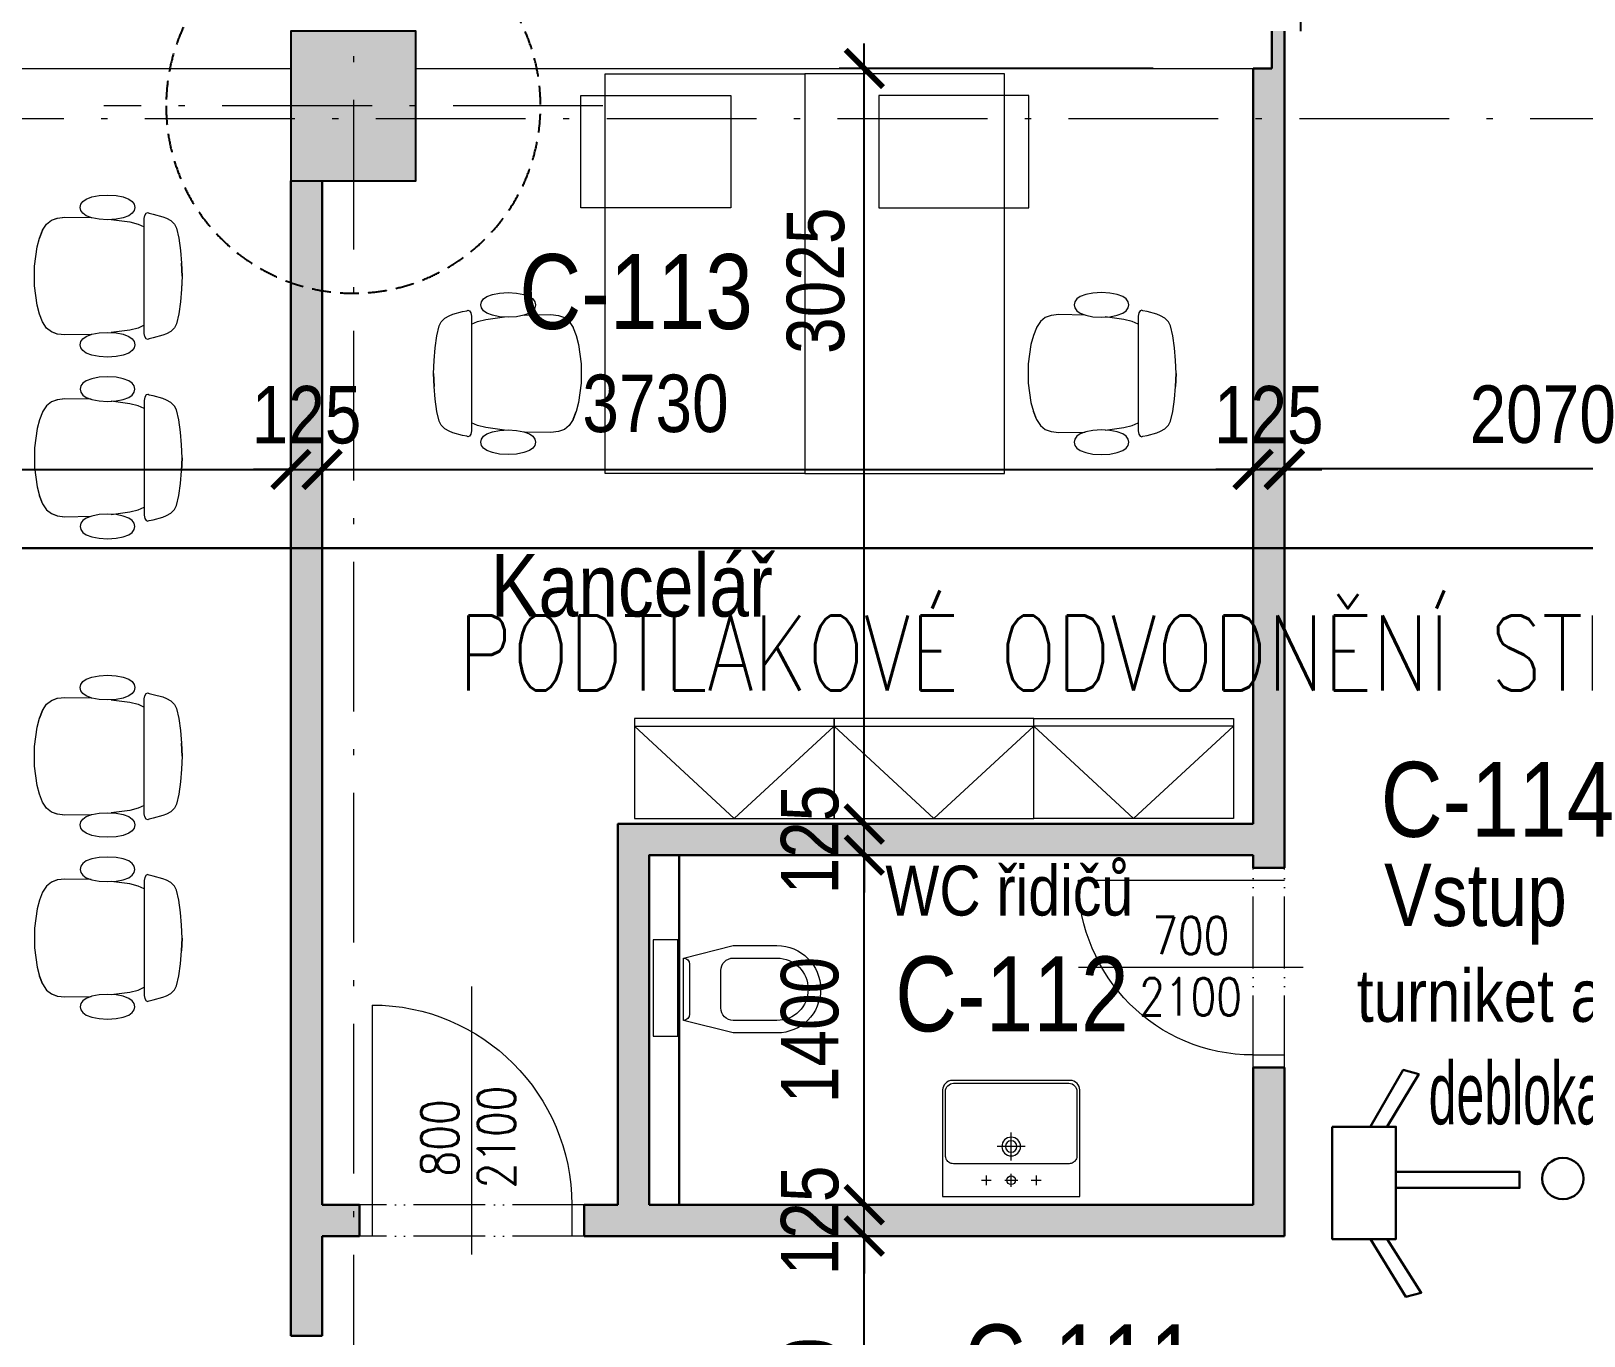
# Model space of a CAD drawing. Header units: millimetres. Extents: x 325046 to 1268204, y 1875583 to 2761998.
# Drawn here: x 932788 to 939009, y 2586018 to 2591243 of the extents above; entities that cross this region are included whole.
import ezdxf

# ---------------------------------------------------------------- set-up
doc = ezdxf.new("R2010")
doc.units = ezdxf.units.MM
doc.header["$LTSCALE"] = 100
doc.header["$PDMODE"] = 65
for name, pattern in [('ACAD_ISO05W100', [33, 24, -3, 0, -3, 0, -3]), ('ACAD_ISO10W100', [18.5, 12, -3, 0.5, -3]), ('DASHED', [0.75, 0.5, -0.25]), ('SO02_F11anp01$0${ Leader Line}', [0])]:
    doc.linetypes.add(name, pattern=pattern)
for name, color, linetype, lineweight, true_color in [('DVEŘE - POPIS', 7, 'Continuous', 5, 0x008a22), ('INTERIÉR', 7, 'Continuous', 5, 0xa65930), ('Korabek-text', 7, 'Continuous', 0, 0x7a7a7a), ('Korabek-trasy', 7, 'Continuous', 30, 0x7478c3), ('otvory', 7, 'Continuous', 20, 0xb30000), ('PO - dveře a odolnosti', 7, 'Continuous', 9, 0xc51645), ('PŘÍČKY - SDK', 7, 'Continuous', 30, 0x6a1174), ('SANITA  - NOVÁ', 7, 'Continuous', 13, 0x3f3fde)]:
    doc.layers.add(name, color=color, linetype=linetype, lineweight=lineweight, true_color=true_color)
for name, color, linetype in [('kóty 100', 5, 'Continuous'), ('OKNA - RASTR', 5, 'Continuous'), ('ČÍSLO MÍSTNOSTI', 4, 'Continuous'), ('ŽB- SLOUPY', 3, 'Continuous')]:
    doc.layers.add(name, color=color, linetype=linetype)
for name, color, linetype, lineweight in [('Objekty - osy', 5, 'ACAD_ISO10W100', 20), ('TURNIKETY', 1, 'Continuous', 30), ('ŽB - Šraf-prefa', 253, 'Continuous', 13)]:
    doc.layers.add(name, color=color, linetype=linetype, lineweight=lineweight)
for name, color, linetype, true_color in [('POPIS MÍSTNOSTÍ', 7, 'Continuous', 0x072bf2), ('Příprava na dock', 7, 'Continuous', 0x616161), ('ŠRAF - SDK', 7, 'Continuous', 0xfbe0ee)]:
    doc.layers.add(name, color=color, linetype=linetype, true_color=true_color)
doc.styles.add('ARIAL NARROW', font='ARIALN.TTF')
doc.styles.add('FSIMPLEX', font='simplex.shx')
doc.styles.add('ROMANS', font='romans.shx', dxfattribs={"width": 0.8})
doc.dimstyles.new('100', dxfattribs={"dimscale": 100, "dimtxt": 2.3, "dimasz": 1.5, "dimexe": 1, "dimexo": 4, "dimgap": 1, "dimtad": 1, "dimdec": 0, "dimzin": 0, "dimdsep": 46, "dimtxsty": 'ARIAL NARROW', "dimblk": 'ARCHTICK', "dimcen": 4, "dimdle": 1, "dimclrd": 256, "dimclre": 256, "dimclrt": 7, "dimadec": 0, "dimazin": 0, "dimtfac": 1, "dimtdec": 0, "dimtix": 1, "dimtofl": 0, "dimtmove": 0, "dimatfit": 2, "dimldrblk": 'OBLIQUE', "dimfxl": 1, "dimtolj": 1, "dimtzin": 0, "dimlwd": -1, "dimlwe": -1, "dimarcsym": 1})

# ---------------------------------------------------------------- blocks, each defined once
blk = doc.blocks.new('H1 PU')
at = {"layer": 'Příprava na dock', "linetype": 'DASHED', "ltscale": 1.5}
blk.add_circle((1537735.9, -4876565), 750, dxfattribs=at)
blk = doc.blocks.new('A$C73023567')
at = {"layer": 'Korabek-trasy'}
blk.add_line((205475.3, 123125.6), (264874.7, 123125.6), dxfattribs=at)
at = {"layer": 'Korabek-text', "insert": (228695.9, 122463.7), "char_height": 300, "width": 28411.347, "attachment_point": 7, "rotation": 0, "style": 'ROMANS'}
blk.add_mtext('PODTLAKOVÉ ODVODNĚNÍ STŘECHY, OSA POTRUBÍ +10,475 m', dxfattribs=at)
blk = doc.blocks.new('VI_2D_01_XX__FCPLA1112701903018')
for p, q in [((0.1839, 0.2504), (0.1439, 0.2413)), ((0.2327, 0.2571), (0.1839, 0.2504)), ((0.2834, 0.2611), (0.2327, 0.2571)), ((0.3354, 0.2637), (0.2834, 0.2611)), ((0.3354, 0.2638), (0.2838, 0.2612)), ((0.3354, 0.2637), (0.2838, 0.2612)), ((0.387, 0.2612), (0.3354, 0.2638)), ((0.3354, 0.2638), (0.3873, 0.2611)), ((0.3873, 0.2611), (0.3354, 0.2637)), ((0.4381, 0.2571), (0.387, 0.2612)), ((0.4381, 0.2571), (0.3873, 0.2611)), ((0.4869, 0.2504), (0.4381, 0.2571)), ((0.5268, 0.2413), (0.4869, 0.2504)), ((0.098, 0.1871), (0.0874, 0.1476)), ((0.1041, 0.2015), (0.098, 0.1871)), ((0.1136, 0.2183), (0.1041, 0.2015)), ((0.1282, 0.2336), (0.1136, 0.2183)), ((0.1439, 0.2413), (0.1282, 0.2336)), ((0.5425, 0.2336), (0.5268, 0.2413)), ((0.5572, 0.2183), (0.5425, 0.2336)), ((0.5666, 0.2015), (0.5572, 0.2183)), ((0.5728, 0.1871), (0.5666, 0.2015)), ((0.5834, 0.1476), (0.5728, 0.1871)), ((0.0825, 0.1277), (0.0813, 0.1263)), ((0.0813, 0.1263), (0.0839, 0.1197)), ((0.084, 0.1311), (0.0825, 0.1277)), ((0.0874, 0.1476), (0.084, 0.1311)), ((0.5867, 0.1311), (0.5834, 0.1476)), ((0.5882, 0.1277), (0.5867, 0.1311)), ((0.5868, 0.1197), (0.5895, 0.1263)), ((0.5895, 0.1263), (0.5882, 0.1277)), ((0.0366, 0.0643), (0.0269, 0.0502)), ((0.0478, 0.0718), (0.0366, 0.0643)), ((0.0604, 0.0743), (0.0478, 0.0718)), ((0.073, 0.0718), (0.0604, 0.0743)), ((0.0842, 0.0643), (0.073, 0.0718)), ((0.0839, 0.1197), (0.0929, 0.1143)), ((0.0939, 0.0502), (0.0842, 0.0643)), ((0.0929, 0.1143), (0.1053, 0.1118)), ((0.1053, 0.1118), (0.1842, 0.1118)), ((0.1273, 0.0879), (0.1188, 0.0548)), ((0.1381, 0.1118), (0.1273, 0.0879)), ((0.1842, 0.1118), (0.2328, 0.1118)), ((0.2328, 0.1118), (0.2838, 0.1118)), ((0.2838, 0.1118), (0.3354, 0.1118)), ((0.3354, 0.1118), (0.3869, 0.1118)), ((0.3869, 0.1118), (0.438, 0.1118)), ((0.438, 0.1118), (0.4865, 0.1118)), ((0.4865, 0.1118), (0.5654, 0.1118)), ((0.5435, 0.0879), (0.5327, 0.1118)), ((0.5519, 0.0548), (0.5435, 0.0879)), ((0.5654, 0.1118), (0.5779, 0.1143)), ((0.5866, 0.0643), (0.5769, 0.0502)), ((0.5779, 0.1143), (0.5868, 0.1197)), ((0.5978, 0.0718), (0.5866, 0.0643)), ((0.6104, 0.0743), (0.5978, 0.0718)), ((0.623, 0.0718), (0.6104, 0.0743)), ((0.6342, 0.0643), (0.623, 0.0718)), ((0.6439, 0.0502), (0.6342, 0.0643)), ((0.0186, 0.028), (0.013, -0.0009)), ((0.0269, 0.0502), (0.0186, 0.028)), ((0.1021, 0.028), (0.0939, 0.0502)), ((0.1078, -0.0009), (0.1021, 0.028)), ((0.1188, 0.0548), (0.1088, -0.0206)), ((0.5619, -0.0206), (0.5519, 0.0548)), ((0.5686, 0.028), (0.563, -0.0009)), ((0.5769, 0.0502), (0.5686, 0.028)), ((0.6521, 0.028), (0.6439, 0.0502)), ((0.6578, -0.0009), (0.6521, 0.028)), ((0.013, -0.0009), (0.0111, -0.035)), ((0.0111, -0.035), (0.013, -0.069)), ((0.1096, -0.035), (0.1078, -0.0009)), ((0.1078, -0.069), (0.1096, -0.035)), ((0.563, -0.0009), (0.5611, -0.035)), ((0.5611, -0.035), (0.563, -0.069)), ((0.6596, -0.035), (0.6578, -0.0009)), ((0.6578, -0.069), (0.6596, -0.035)), ((0.013, -0.069), (0.0186, -0.0979)), ((0.0186, -0.0979), (0.0269, -0.1201)), ((0.0269, -0.1201), (0.0366, -0.1342)), ((0.0842, -0.1342), (0.0939, -0.1201)), ((0.0939, -0.1201), (0.1021, -0.0979)), ((0.1011, -0.1007), (0.0994, -0.2065)), ((0.1021, -0.0979), (0.1078, -0.069)), ((0.563, -0.069), (0.5686, -0.0979)), ((0.5686, -0.0979), (0.5769, -0.1201)), ((0.5713, -0.2065), (0.5697, -0.1007)), ((0.5769, -0.1201), (0.5866, -0.1342)), ((0.6342, -0.1342), (0.6439, -0.1201)), ((0.6439, -0.1201), (0.6521, -0.0979)), ((0.6521, -0.0979), (0.6578, -0.069)), ((0.0366, -0.1342), (0.0478, -0.1417)), ((0.0478, -0.1417), (0.0604, -0.1442)), ((0.0604, -0.1442), (0.073, -0.1417)), ((0.073, -0.1417), (0.0842, -0.1342)), ((0.5866, -0.1342), (0.5978, -0.1417)), ((0.5978, -0.1417), (0.6104, -0.1442)), ((0.6104, -0.1442), (0.623, -0.1417)), ((0.623, -0.1417), (0.6342, -0.1342)), ((0.0994, -0.2065), (0.0994, -0.2064)), ((0.0994, -0.2065), (0.103, -0.2362)), ((0.0994, -0.2065), (0.103, -0.2361)), ((0.103, -0.2361), (0.1116, -0.2602)), ((0.103, -0.2361), (0.103, -0.2361)), ((0.103, -0.2361), (0.103, -0.2361)), ((0.103, -0.2362), (0.1116, -0.2602)), ((0.5591, -0.2602), (0.5678, -0.2361)), ((0.5591, -0.2602), (0.5678, -0.2362)), ((0.5678, -0.2362), (0.5713, -0.2065)), ((0.5678, -0.2361), (0.5713, -0.2065)), ((0.1116, -0.2602), (0.1273, -0.2796)), ((0.1116, -0.2602), (0.1273, -0.2796)), ((0.1273, -0.2796), (0.1516, -0.2952)), ((0.1273, -0.2796), (0.1516, -0.2952)), ((0.1516, -0.2952), (0.1516, -0.2952)), ((0.1516, -0.2952), (0.1521, -0.2954)), ((0.1521, -0.2954), (0.1831, -0.308)), ((0.1831, -0.308), (0.2187, -0.3175)), ((0.452, -0.3175), (0.4877, -0.308)), ((0.4877, -0.308), (0.5191, -0.2952)), ((0.5186, -0.2954), (0.4877, -0.308)), ((0.5186, -0.2954), (0.5191, -0.2952)), ((0.5191, -0.2952), (0.5435, -0.2796)), ((0.5191, -0.2952), (0.5435, -0.2796)), ((0.5435, -0.2796), (0.5591, -0.2602)), ((0.5435, -0.2796), (0.5591, -0.2602)), ((0.5591, -0.2602), (0.5591, -0.2602)), ((0.2187, -0.3175), (0.296, -0.3281)), ((0.296, -0.3281), (0.3747, -0.3281)), ((0.3747, -0.3281), (0.452, -0.3175))]:
    blk.add_line(p, q)
blk = doc.blocks.new('A$C32F32A5B')
at = {"layer": 'SANITA  - NOVÁ', "ltscale": 2, "transparency": 33554687}
for p, q in [((0, 0), (0, 98.3)), ((0, 98.3), (386.6, 98.3)), ((386.6, 98.3), (386.6, 0)), ((386.6, 0), (0, 0))]:
    blk.add_line(p, q, dxfattribs=at)
for points in [[(313.1, 120.8), (363.1, 320.8), (363.1, 495.8, 1), (13.1, 495.8), (13.1, 320.8), (63.1, 120.8)], [(113.1, 270.8), (263.1, 270.8, 0.41), (313.1, 320.8), (313.1, 495.8, 1), (63.1, 495.8), (63.1, 320.8, 0.41), (113.1, 270.8)], [(63.1, 120.8), (313.1, 120.8, 0.41), (288.1, 145.8), (88.1, 145.8, 0.41), (63.1, 120.8)]]:
    blk.add_lwpolyline(points, format="xyb", dxfattribs=at)
blk = doc.blocks.new('A$C2DFD14CC')
at = {"layer": 'otvory', "linetype": 'ACAD_ISO05W100', "ltscale": 0.12}
for p, q in [((75, 0), (75, 800)), ((200, 0), (200, 800))]:
    blk.add_line(p, q, dxfattribs=at)
at = {"layer": 'otvory'}
for p, q in [((900, 750), (75, 750)), ((200, 50), (75, 50))]:
    blk.add_line(p, q, dxfattribs=at)
at = {"layer": 'otvory', "ltscale": 2, "transparency": 33554687}
blk.add_line((0, 400), (900, 400), dxfattribs=at)
blk.add_arc((200, 750), 700, 270, 0, dxfattribs=at)
blk = doc.blocks.new('umyvadlo')
for points in [[(-100, -84.5), (-100, -65), (-100, -45.5)], [(0, -38.8), (0, -91.2)], [(100, -84.5), (100, -65), (100, -45.5)], [(-80.5, -65), (-100, -65), (-119.5, -65)], [(26.2, -65), (-26.2, -65)], [(119.5, -65), (100, -65), (80.5, -65)], [(0, -143.8), (0, -256.2)], [(-56.2, -200), (56.2, -200)]]:
    blk.add_lwpolyline(points)
for points in [[(275, 0), (275, 0), (-275, 0), (-275, 0)], [(-275, 0), (-275, 0), (-275, -418.8), (-275, -418.8)], [(275, -418.8), (275, -418.8), (275, 0), (275, 0)], [(-275, -418.8), (-275, -418.8), (-275, -427.1), (-275, -427.1)], [(-275, -427.1), (-274.5, -436.8), (-270.6, -446.1), (-263.9, -453.1)], [(263.9, -453.1), (270.6, -446.1), (274.5, -436.8), (275, -427.1)], [(275, -427.1), (275, -427.1), (275, -418.8), (275, -418.8)], [(-263.9, -453.1), (-256.6, -460.7), (-246.3, -465), (-235.7, -465)], [(-235.7, -465), (-235.7, -465), (0, -465), (0, -465)], [(0, -465), (0, -465), (235.7, -465), (235.7, -465)], [(235.7, -465), (246.2, -465), (256.6, -460.7), (263.9, -453.1)]]:
    blk.add_open_spline(points, degree=3)
for points, knots in [([(17.5, -65), (17.5, -55.3), (9.7, -47.5), (0, -47.5), (-9.7, -47.5), (-17.5, -55.3), (-17.5, -65), (-17.5, -74.7), (-9.7, -82.5), (0, -82.5), (9.7, -82.5), (17.5, -74.7), (17.5, -65)], [0, 0, 0, 0, 1, 1, 1, 2, 2, 2, 3, 3, 3, 4, 4, 4, 4]), ([(0, -453.3), (0, -453.3), (231, -453.3), (231, -453.3), (248.9, -453.3), (263.3, -438.4), (263.3, -420.6), (263.3, -420.6), (263.3, -170.8), (263.3, -170.8), (263.3, -170.8), (263.3, -164.8), (263.3, -164.8), (263.3, -158.4), (262.3, -152.5), (259, -147), (256.3, -142.6), (252.5, -138.7), (248.1, -135.9), (243.2, -132.8), (237.7, -131.5), (231.9, -131.4), (231.9, -131.4), (231.9, -131.4), (231.9, -131.4), (231.9, -131.4), (0, -131.4), (0, -131.4), (0, -131.4), (0, -131.4), (0, -131.4), (0, -131.4), (-231.9, -131.4), (-231.9, -131.4), (-231.9, -131.4), (-231.9, -131.4), (-231.9, -131.4), (-237.7, -131.5), (-243.2, -132.8), (-248.1, -135.9), (-252.5, -138.7), (-256.3, -142.6), (-259, -147), (-262.3, -152.5), (-263.3, -158.4), (-263.3, -164.8), (-263.3, -164.8), (-263.3, -170.8), (-263.3, -170.8), (-263.3, -170.8), (-263.3, -420.6), (-263.3, -420.6), (-263.3, -438.4), (-248.9, -453.3), (-231, -453.3), (-231, -453.3), (0, -453.3), (0, -453.3)], [0, 0, 0, 0, 1, 1, 1, 2, 2, 2, 3, 3, 3, 4, 4, 4, 5, 5, 5, 6, 6, 6, 7, 7, 7, 8, 8, 8, 9, 9, 9, 10, 10, 10, 11, 11, 11, 12, 12, 12, 13, 13, 13, 14, 14, 14, 15, 15, 15, 16, 16, 16, 17, 17, 17, 18, 18, 18, 19, 19, 19, 19]), ([(-37.5, -200), (-37.5, -179.3), (-20.7, -162.5), (0, -162.5), (20.7, -162.5), (37.5, -179.3), (37.5, -200), (37.5, -220.7), (20.7, -237.5), (0, -237.5), (-20.7, -237.5), (-37.5, -220.7), (-37.5, -200)], [0, 0, 0, 0, 1, 1, 1, 2, 2, 2, 3, 3, 3, 4, 4, 4, 4]), ([(-23, -200), (-23, -187.3), (-12.7, -177), (0, -177), (12.7, -177), (23, -187.3), (23, -200), (23, -212.7), (12.7, -223), (0, -223), (-12.7, -223), (-23, -212.7), (-23, -200)], [0, 0, 0, 0, 1, 1, 1, 2, 2, 2, 3, 3, 3, 4, 4, 4, 4])]:
    blk.add_open_spline(points, degree=3, knots=knots)
blk = doc.blocks.new('A$C2DA8013F')
at = {"layer": 'otvory', "linetype": 'ACAD_ISO05W100', "ltscale": 0.12}
for p, q in [((874.6, 0), (874.6, 900)), ((999.6, 0), (999.6, 900))]:
    blk.add_line(p, q, dxfattribs=at)
at = {"layer": 'otvory'}
for p, q in [((74.6, 850), (999.6, 850)), ((874.6, 50), (999.6, 50))]:
    blk.add_line(p, q, dxfattribs=at)
at = {"layer": 'otvory', "ltscale": 2, "transparency": 33554687}
blk.add_line((1073.7, 450), (0, 450), dxfattribs=at)
blk.add_arc((874.6, 850), 800, 180, 270, dxfattribs=at)
blk = doc.blocks.new('_ARCHTICK')
at = {"color": 0, "linetype": 'ByBlock', "const_width": 0.15}
blk.add_lwpolyline([(-0.5, -0.5), (0.5, 0.5)], dxfattribs=at)
blk = doc.blocks.new('*D1233')
at = {"layer": 'Defpoints', "color": 0, "linetype": 'ByBlock', "ltscale": 100, "transparency": 16777216}
for p in [(928278.7, 2590642.7), (933828.7, 2590642.7), (933828.7, 2589487.6)]:
    blk.add_point(p, dxfattribs=at)
at = {"layer": 'kóty 100', "linetype": 'ByBlock', "ltscale": 100, "transparency": 16777216}
for p, q in [((928278.7, 2590242.7), (928278.7, 2589387.6)), ((933828.7, 2590242.7), (933828.7, 2589387.6)), ((928178.7, 2589487.6), (933928.7, 2589487.6))]:
    blk.add_line(p, q, dxfattribs=at)
at = {"layer": 'kóty 100', "linetype": 'ByBlock', "ltscale": 100, "transparency": 16777216, "xscale": 150, "yscale": 150, "zscale": 150, "rotation": 180}
blk.add_blockref('_ARCHTICK', (928278.7, 2589487.6), dxfattribs=at)
at = {"layer": 'kóty 100', "linetype": 'ByBlock', "ltscale": 100, "transparency": 16777216, "xscale": 150, "yscale": 150, "zscale": 150}
blk.add_blockref('_ARCHTICK', (933828.7, 2589487.6), dxfattribs=at)
at = {"layer": 'kóty 100', "color": 7, "linetype": 'ByBlock', "ltscale": 100, "transparency": 16777216, "insert": (931053.7, 2589705), "char_height": 230, "attachment_point": 5, "style": 'ARIAL NARROW'}
blk.add_mtext('\\A1;5550', dxfattribs=at)
blk = doc.blocks.new('_Oblique')
at = {"color": 0, "lineweight": -2}
blk.add_line((-0.5, -0.5), (0.5, 0.5), dxfattribs=at)
blk = doc.blocks.new('*D1234')
at = {"layer": 'Defpoints', "color": 0, "linetype": 'ByBlock', "ltscale": 100, "transparency": 16777216}
for p in [(933828.7, 2590642.7), (933953.7, 2590642.7), (933953.7, 2589487.6)]:
    blk.add_point(p, dxfattribs=at)
at = {"layer": 'kóty 100', "linetype": 'ByBlock', "ltscale": 100, "transparency": 16777216}
for p, q in [((933828.7, 2590242.7), (933828.7, 2589387.6)), ((933953.7, 2590242.7), (933953.7, 2589387.6)), ((933828.7, 2589487.6), (933678.7, 2589487.6)), ((933953.7, 2589487.6), (934103.7, 2589487.6))]:
    blk.add_line(p, q, dxfattribs=at)
at = {"layer": 'kóty 100', "linetype": 'ByBlock', "ltscale": 100, "transparency": 16777216, "xscale": 150, "yscale": 150, "zscale": 150}
blk.add_blockref('_ARCHTICK', (933828.7, 2589487.6), dxfattribs=at)
at = {"layer": 'kóty 100', "linetype": 'ByBlock', "ltscale": 100, "transparency": 16777216, "xscale": 150, "yscale": 150, "zscale": 150, "rotation": 180}
blk.add_blockref('_ARCHTICK', (933953.7, 2589487.6), dxfattribs=at)
at = {"layer": 'kóty 100', "color": 7, "linetype": 'ByBlock', "ltscale": 100, "transparency": 16777216, "insert": (933891.2, 2589705), "char_height": 230, "attachment_point": 5, "style": 'ARIAL NARROW'}
blk.add_mtext('\\A1;125', dxfattribs=at)
blk = doc.blocks.new('*D1235')
at = {"layer": 'Defpoints', "color": 0, "linetype": 'ByBlock', "ltscale": 100, "transparency": 16777216}
for p in [(937683.7, 2591092.7), (933953.7, 2590642.7), (937683.7, 2589487.6)]:
    blk.add_point(p, dxfattribs=at)
at = {"layer": 'kóty 100', "linetype": 'ByBlock', "ltscale": 100, "transparency": 16777216}
for p, q in [((937683.7, 2590692.7), (937683.7, 2589387.6)), ((933953.7, 2590242.7), (933953.7, 2589387.6)), ((933853.7, 2589487.6), (937783.7, 2589487.6))]:
    blk.add_line(p, q, dxfattribs=at)
at = {"layer": 'kóty 100', "linetype": 'ByBlock', "ltscale": 100, "transparency": 16777216, "xscale": 150, "yscale": 150, "zscale": 150, "rotation": 180}
blk.add_blockref('_ARCHTICK', (933953.7, 2589487.6), dxfattribs=at)
at = {"layer": 'kóty 100', "linetype": 'ByBlock', "ltscale": 100, "transparency": 16777216, "xscale": 150, "yscale": 150, "zscale": 150}
blk.add_blockref('_ARCHTICK', (937683.7, 2589487.6), dxfattribs=at)
at = {"layer": 'kóty 100', "color": 7, "linetype": 'ByBlock', "ltscale": 100, "transparency": 16777216, "insert": (935289.2, 2589750.4), "char_height": 230, "attachment_point": 5, "style": 'ARIAL NARROW'}
blk.add_mtext('\\A1;3730', dxfattribs=at)
blk = doc.blocks.new('*D1236')
at = {"layer": 'Defpoints', "color": 0, "linetype": 'ByBlock', "ltscale": 100, "transparency": 16777216}
for p in [(937683.7, 2591092.7), (937808.7, 2590892.7), (937808.7, 2589487.6)]:
    blk.add_point(p, dxfattribs=at)
at = {"layer": 'kóty 100', "linetype": 'ByBlock', "ltscale": 100, "transparency": 16777216}
for p, q in [((937683.7, 2590692.7), (937683.7, 2589387.6)), ((937808.7, 2590492.7), (937808.7, 2589387.6)), ((937683.7, 2589487.6), (937533.7, 2589487.6)), ((937808.7, 2589487.6), (937958.7, 2589487.6))]:
    blk.add_line(p, q, dxfattribs=at)
at = {"layer": 'kóty 100', "linetype": 'ByBlock', "ltscale": 100, "transparency": 16777216, "xscale": 150, "yscale": 150, "zscale": 150}
blk.add_blockref('_ARCHTICK', (937683.7, 2589487.6), dxfattribs=at)
at = {"layer": 'kóty 100', "linetype": 'ByBlock', "ltscale": 100, "transparency": 16777216, "xscale": 150, "yscale": 150, "zscale": 150, "rotation": 180}
blk.add_blockref('_ARCHTICK', (937808.7, 2589487.6), dxfattribs=at)
at = {"layer": 'kóty 100', "color": 7, "linetype": 'ByBlock', "ltscale": 100, "transparency": 16777216, "insert": (937746.2, 2589705), "char_height": 230, "attachment_point": 5, "style": 'ARIAL NARROW'}
blk.add_mtext('\\A1;125', dxfattribs=at)
blk = doc.blocks.new('*D1240')
at = {"layer": 'Defpoints', "color": 0, "linetype": 'ByBlock', "ltscale": 100, "transparency": 16777216}
for p in [(937808.7, 2589489.5), (939878.7, 2588817.7), (937808.7, 2587892.7)]:
    blk.add_point(p, dxfattribs=at)
at = {"layer": 'kóty 100', "linetype": 'ByBlock', "ltscale": 100, "transparency": 16777216}
for p, q in [((937808.7, 2588292.7), (937808.7, 2589589.5)), ((939878.7, 2589217.7), (939878.7, 2589589.5)), ((939978.7, 2589489.5), (937708.7, 2589489.5))]:
    blk.add_line(p, q, dxfattribs=at)
at = {"layer": 'kóty 100', "linetype": 'ByBlock', "ltscale": 100, "transparency": 16777216, "xscale": 150, "yscale": 150, "zscale": 150, "rotation": 180}
blk.add_blockref('_ARCHTICK', (937808.7, 2589489.5), dxfattribs=at)
at = {"layer": 'kóty 100', "linetype": 'ByBlock', "ltscale": 100, "transparency": 16777216, "xscale": 150, "yscale": 150, "zscale": 150}
blk.add_blockref('_ARCHTICK', (939878.7, 2589489.5), dxfattribs=at)
at = {"layer": 'kóty 100', "color": 7, "linetype": 'ByBlock', "ltscale": 100, "transparency": 16777216, "insert": (938843.7, 2589707), "char_height": 230, "attachment_point": 5, "style": 'ARIAL NARROW'}
blk.add_mtext('\\A1;2070', dxfattribs=at)
blk = doc.blocks.new('*D1297')
at = {"layer": 'Defpoints', "color": 0, "linetype": 'ByBlock', "ltscale": 100, "transparency": 16777216}
for p in [(936125.7, 2586417.7), (937808.7, 2586417.7), (937808.7, 2585017.7)]:
    blk.add_point(p, dxfattribs=at)
at = {"layer": 'kóty 100', "linetype": 'ByBlock', "ltscale": 100, "transparency": 16777216}
for p, q in [((936125.7, 2584917.7), (936125.7, 2586517.7)), ((937408.7, 2586417.7), (936025.7, 2586417.7)), ((937408.7, 2585017.7), (936025.7, 2585017.7))]:
    blk.add_line(p, q, dxfattribs=at)
at = {"layer": 'kóty 100', "linetype": 'ByBlock', "ltscale": 100, "transparency": 16777216, "xscale": 150, "yscale": 150, "zscale": 150}
for p, rotation in [((936125.7, 2586417.7), 90), ((936125.7, 2585017.7), 270)]:
    blk.add_blockref('_ARCHTICK', p, dxfattribs=dict(at, rotation=rotation))
at = {"layer": 'kóty 100', "color": 7, "linetype": 'ByBlock', "ltscale": 100, "transparency": 16777216, "insert": (935908.3, 2585717.7), "char_height": 230, "attachment_point": 5, "rotation": 90, "style": 'ARIAL NARROW'}
blk.add_mtext('\\A1;1400', dxfattribs=at)
blk = doc.blocks.new('*D1298')
at = {"layer": 'Defpoints', "color": 0, "linetype": 'ByBlock', "ltscale": 100, "transparency": 16777216}
for p in [(936125.7, 2586542.7), (937683.7, 2586542.7), (937808.7, 2586417.7)]:
    blk.add_point(p, dxfattribs=at)
at = {"layer": 'kóty 100', "linetype": 'ByBlock', "ltscale": 100, "transparency": 16777216}
for p, q in [((936125.7, 2586542.7), (936125.7, 2586692.7)), ((937283.7, 2586542.7), (936025.7, 2586542.7)), ((937408.7, 2586417.7), (936025.7, 2586417.7)), ((936125.7, 2586417.7), (936125.7, 2586267.7))]:
    blk.add_line(p, q, dxfattribs=at)
at = {"layer": 'kóty 100', "linetype": 'ByBlock', "ltscale": 100, "transparency": 16777216, "xscale": 150, "yscale": 150, "zscale": 150}
for p, rotation in [((936125.7, 2586542.7), 270), ((936125.7, 2586417.7), 90)]:
    blk.add_blockref('_ARCHTICK', p, dxfattribs=dict(at, rotation=rotation))
at = {"layer": 'kóty 100', "color": 7, "linetype": 'ByBlock', "ltscale": 100, "transparency": 16777216, "insert": (935908.3, 2586480.2), "char_height": 230, "attachment_point": 5, "rotation": 90, "style": 'ARIAL NARROW'}
blk.add_mtext('\\A1;125', dxfattribs=at)
blk = doc.blocks.new('*D1299')
at = {"layer": 'Defpoints', "color": 0, "linetype": 'ByBlock', "ltscale": 100, "transparency": 16777216}
for p in [(936125.7, 2587942.7), (937683.7, 2587942.7), (937683.7, 2586542.7)]:
    blk.add_point(p, dxfattribs=at)
at = {"layer": 'kóty 100', "linetype": 'ByBlock', "ltscale": 100, "transparency": 16777216}
for p, q in [((936125.7, 2586442.7), (936125.7, 2588042.7)), ((937283.7, 2587942.7), (936025.7, 2587942.7)), ((937283.7, 2586542.7), (936025.7, 2586542.7))]:
    blk.add_line(p, q, dxfattribs=at)
at = {"layer": 'kóty 100', "linetype": 'ByBlock', "ltscale": 100, "transparency": 16777216, "xscale": 150, "yscale": 150, "zscale": 150}
for p, rotation in [((936125.7, 2587942.7), 90), ((936125.7, 2586542.7), 270)]:
    blk.add_blockref('_ARCHTICK', p, dxfattribs=dict(at, rotation=rotation))
at = {"layer": 'kóty 100', "color": 7, "linetype": 'ByBlock', "ltscale": 100, "transparency": 16777216, "insert": (935908.3, 2587242.7), "char_height": 230, "attachment_point": 5, "rotation": 90, "style": 'ARIAL NARROW'}
blk.add_mtext('\\A1;1400', dxfattribs=at)
blk = doc.blocks.new('*D1300')
at = {"layer": 'Defpoints', "color": 0, "linetype": 'ByBlock', "ltscale": 100, "transparency": 16777216}
for p in [(936125.7, 2588067.7), (937683.7, 2588067.7), (937683.7, 2587942.7)]:
    blk.add_point(p, dxfattribs=at)
at = {"layer": 'kóty 100', "linetype": 'ByBlock', "ltscale": 100, "transparency": 16777216}
for p, q in [((936125.7, 2588067.7), (936125.7, 2588217.7)), ((937283.7, 2588067.7), (936025.7, 2588067.7)), ((937283.7, 2587942.7), (936025.7, 2587942.7)), ((936125.7, 2587942.7), (936125.7, 2587792.7))]:
    blk.add_line(p, q, dxfattribs=at)
at = {"layer": 'kóty 100', "linetype": 'ByBlock', "ltscale": 100, "transparency": 16777216, "xscale": 150, "yscale": 150, "zscale": 150}
for p, rotation in [((936125.7, 2588067.7), 270), ((936125.7, 2587942.7), 90)]:
    blk.add_blockref('_ARCHTICK', p, dxfattribs=dict(at, rotation=rotation))
at = {"layer": 'kóty 100', "color": 7, "linetype": 'ByBlock', "ltscale": 100, "transparency": 16777216, "insert": (935908.3, 2588005.2), "char_height": 230, "attachment_point": 5, "rotation": 90, "style": 'ARIAL NARROW'}
blk.add_mtext('\\A1;125', dxfattribs=at)
blk = doc.blocks.new('*D1301')
at = {"layer": 'Defpoints', "color": 0, "linetype": 'ByBlock', "ltscale": 100, "transparency": 16777216}
for p in [(936125.7, 2591092.7), (937683.7, 2591092.7), (937683.7, 2588067.7)]:
    blk.add_point(p, dxfattribs=at)
at = {"layer": 'kóty 100', "linetype": 'ByBlock', "ltscale": 100, "transparency": 16777216}
for p, q in [((936125.7, 2587967.7), (936125.7, 2591192.7)), ((937283.7, 2591092.7), (936025.7, 2591092.7)), ((937283.7, 2588067.7), (936025.7, 2588067.7))]:
    blk.add_line(p, q, dxfattribs=at)
at = {"layer": 'kóty 100', "linetype": 'ByBlock', "ltscale": 100, "transparency": 16777216, "xscale": 150, "yscale": 150, "zscale": 150}
for p, rotation in [((936125.7, 2591092.7), 90), ((936125.7, 2588067.7), 270)]:
    blk.add_blockref('_ARCHTICK', p, dxfattribs=dict(at, rotation=rotation))
at = {"layer": 'kóty 100', "color": 7, "linetype": 'ByBlock', "ltscale": 100, "transparency": 16777216, "insert": (935931.6, 2590242.9), "char_height": 230, "attachment_point": 5, "rotation": 90, "style": 'ARIAL NARROW'}
blk.add_mtext('\\A1;3025', dxfattribs=at)

msp = doc.modelspace()

# ---------------------------------------------------------------- hatches: boundary and pattern name
at = {"layer": 'ŠRAF - SDK', "ltscale": 100}
h = msp.add_hatch(color=256, dxfattribs=at)
h.dxf.hatch_style = 1
h.paths.add_polyline_path([(937808.7, 2591242.7), (937758.7, 2591242.7), (937758.7, 2591092.7), (937683.7, 2591092.7), (937683.7, 2588067.7), (935138.7, 2588067.7), (935138.7, 2586542.7), (935003.7, 2586542.7), (935003.7, 2586417.7), (937808.7, 2586417.7), (937808.7, 2587092.7), (937683.7, 2587092.7), (937683.7, 2586542.7), (935263.7, 2586542.7), (935263.7, 2587942.7), (937683.7, 2587942.7), (937683.7, 2587892.7), (937808.7, 2587892.7)])
h.paths.add_polyline_path([(933953.7, 2590642.7), (933828.7, 2590642.7), (933828.7, 2586017.7), (933953.7, 2586017.7), (933953.7, 2586417.7), (934103.7, 2586417.7), (934103.7, 2586542.7), (933953.7, 2586542.7)])
h.paths.add_polyline_path([(937808.7, 2585017.7), (933953.7, 2585017.7), (933953.7, 2585117.7), (933828.7, 2585117.7), (933828.7, 2583142.7), (933953.7, 2583142.7), (933953.7, 2584892.7), (937683.7, 2584892.7), (937683.7, 2584842.7), (937808.7, 2584842.7)])
h.paths.add_polyline_path([(937808.7, 2583842.7), (937683.7, 2583842.7), (937683.7, 2582892.7), (937808.7, 2582892.7)])
at = {"layer": 'ŽB - Šraf-prefa'}
h = msp.add_hatch(color=256, dxfattribs=at)
h.dxf.hatch_style = 1
h.paths.add_polyline_path([(933828.7, 2590642.7), (934328.7, 2590642.7), (934328.7, 2591242.7), (933828.7, 2591242.7)])

# ---------------------------------------------------------------- linework, layer by layer
at = {"layer": 'INTERIÉR'}
for points in [[(935087.7, 2589471), (935087.7, 2591071), (935887.4, 2591071), (935887.4, 2589471)], [(936687.2, 2589471), (936687.2, 2591071), (935887.4, 2591071), (935887.4, 2589471)], [(934990.6, 2590535.1), (934990.6, 2590985.2), (935590.5, 2590985.2), (935590.5, 2590535.1)], [(936784.3, 2590535.1), (936784.3, 2590985.2), (936184.3, 2590985.2), (936184.3, 2590535.1)], [(935204.7, 2588489.5), (935204.7, 2588089.4), (936004.6, 2588089.4), (936004.6, 2588489.5)], [(936004.6, 2588489.5), (936004.6, 2588089.4), (936804.6, 2588089.4), (936804.6, 2588489.5)], [(937604.5, 2588489.5), (937604.5, 2588089.4), (936804.6, 2588089.4), (936804.6, 2588489.5)]]:
    msp.add_lwpolyline(points, close=True, dxfattribs=at)
for points in [[(935204.7, 2588459.5), (936004.6, 2588459.4), (935604.6, 2588089.5), (935204.7, 2588459.5)], [(936004.6, 2588459.5), (936804.6, 2588459.4), (936404.6, 2588089.5), (936004.6, 2588459.5)], [(937604.5, 2588459.5), (936804.6, 2588459.4), (937204.6, 2588089.5), (937604.5, 2588459.5)]]:
    msp.add_lwpolyline(points, dxfattribs=at)
at = {"layer": 'Objekty - osy', "ltscale": 0.5}
for points in [[(934078.7, 2591892.7), (934078.7, 2469892.7)], [(935078.7, 2590942.7), (933078.7, 2590942.7)], [(703843.7, 2590892.7), (1077843.7, 2590892.7)]]:
    msp.add_lwpolyline(points, dxfattribs=at)
at = {"layer": 'OKNA - RASTR'}
msp.add_line((937873.2, 2592212.7), (937873.2, 2591242.7), dxfattribs=at)
at = {"layer": 'otvory'}
for p, q in [((928278.7, 2591092.7), (933828.7, 2591092.7)), ((934328.7, 2591092.7), (937758.7, 2591092.7))]:
    msp.add_line(p, q, dxfattribs=at)
at = {"layer": 'PŘÍČKY - SDK', "ltscale": 100}
for p, q in [((937758.7, 2591242.7), (937758.7, 2591092.7)), ((937758.7, 2591092.7), (937683.7, 2591092.7)), ((937808.7, 2587892.7), (937683.7, 2587892.7)), ((937808.7, 2587092.7), (937683.7, 2587092.7)), ((937808.7, 2587092.7), (937808.7, 2586417.7)), ((935138.7, 2586542.7), (935003.7, 2586542.7))]:
    msp.add_line(p, q, dxfattribs=at)
at = {"layer": 'PŘÍČKY - SDK'}
for p, q in [((937808.7, 2591242.7), (937808.7, 2587892.7)), ((937683.7, 2591092.7), (937683.7, 2588067.7)), ((935383.7, 2586542.7), (935383.7, 2587942.7)), ((937683.7, 2587942.7), (937683.7, 2587892.7)), ((937683.7, 2586542.7), (937683.7, 2587092.7)), ((934103.7, 2586542.7), (933953.7, 2586542.7)), ((934103.7, 2586417.7), (934103.7, 2586542.7)), ((935003.7, 2586542.7), (935003.7, 2586417.7)), ((937683.7, 2586542.7), (935263.7, 2586542.7)), ((934103.7, 2586417.7), (933953.7, 2586417.7)), ((937808.7, 2586417.7), (935003.7, 2586417.7)), ((933828.7, 2586017.7), (933953.7, 2586017.7))]:
    msp.add_line(p, q, dxfattribs=at)
for points in [[(933828.7, 2590642.7), (933828.7, 2586017.7)], [(933953.7, 2590642.7), (933953.7, 2586542.7)], [(937683.7, 2588067.7), (935138.7, 2588067.7), (935138.7, 2586542.7)], [(937683.7, 2587942.7), (935263.7, 2587942.7), (935263.7, 2586542.7)], [(933953.7, 2586417.7), (933953.7, 2586017.7)]]:
    msp.add_lwpolyline(points, dxfattribs=at)
at = {"layer": 'TURNIKETY', "ltscale": 100}
for points in [[(938154.3, 2586856.6), (938284.8, 2587082.8), (938347.3, 2587066.2), (938221.2, 2586856.6)], [(938000.8, 2586855.4), (938255.8, 2586855.4), (938255.8, 2586405.4), (938000.8, 2586405.4), (938000.8, 2586855.4)], [(938255.8, 2586674.9), (938750.8, 2586674.9), (938750.8, 2586610.3), (938255.8, 2586610.3), (938255.8, 2586610.3), (938255.8, 2586674.9)], [(938154.3, 2586405.4), (938294.7, 2586174.3), (938357.1, 2586190.8), (938221.2, 2586405.4)]]:
    msp.add_lwpolyline(points, dxfattribs=at)
msp.add_circle((938924.6, 2586647.8), 82.8, dxfattribs=at)
at = {"layer": 'ŽB- SLOUPY'}
msp.add_lwpolyline([(933828.7, 2590642.7), (934328.7, 2590642.7), (934328.7, 2591242.7), (933828.7, 2591242.7)], close=True, dxfattribs=at)

# ---------------------------------------------------------------- block references
at = {"layer": 'INTERIÉR', "yscale": 999.9999999999986, "zscale": 999.9999999999986}
for p, xscale, rotation in [((933129, 2589926.4), -999.9999999999986, 270.0000985494481), ((934663.9, 2590206.9), -999.9999999999986, 90.00009854944811), ((937111, 2590206.9), 999.9999999999986, 269.9999014505519), ((933129, 2589869.4), 999.9999999999986, 269.9999014505518), ((933129, 2588003.4), -999.9999999999986, 270.0000985494481), ((933129, 2587946.4), 999.9999999999986, 269.9999014505518)]:
    msp.add_blockref('VI_2D_01_XX__FCPLA1112701903018', p, dxfattribs=dict(at, xscale=xscale, rotation=rotation))
at = {"layer": 'Korabek-trasy', "linetype": 'SO02_F11anp01$0${ Leader Line}'}
msp.add_blockref('A$C73023567', (705803.7, 2466047.2), dxfattribs=at)
at = {"layer": 'otvory', "xscale": -1}
msp.add_blockref('A$C2DFD14CC', (937883.7, 2587092.7), dxfattribs=at)
at = {"layer": 'otvory', "xscale": -1, "rotation": 90}
msp.add_blockref('A$C2DA8013F', (935003.7, 2587417.4), dxfattribs=at)
at = {"layer": 'Příprava na dock', "xscale": -1, "rotation": 89.99999999999993}
msp.add_blockref('H1 PU', (-3942486.3, 4128678.7), dxfattribs=at)
at = {"layer": 'SANITA  - NOVÁ', "xscale": -1, "rotation": 270.0000000000267}
msp.add_blockref('A$C32F32A5B', (935280, 2587217.8), dxfattribs=at)
at = {"layer": 'SANITA  - NOVÁ', "rotation": 179.9997966414361}
msp.add_blockref('umyvadlo', (936714.4, 2586576), dxfattribs=at)

# ---------------------------------------------------------------- texts
at = {"layer": 'DVEŘE - POPIS', "style": 'FSIMPLEX', "width": 0.8}
for s, p in [('700', (937279.9, 2587546.3)), ('2100', (937227, 2587300.8))]:
    msp.add_text(s, height=150, dxfattribs=at).set_placement(p)
for s, p in [('2100', (934727.3, 2586608.3)), ('800', (934500.6, 2586656.1))]:
    msp.add_text(s, height=150, rotation=90, dxfattribs=at).set_placement(p)
at = {"layer": 'PO - dveře a odolnosti', "insert": (938386.7, 2587115.1, 0), "char_height": 250, "width": 3980.887, "attachment_point": 1, "style": 'ARIAL NARROW'}
msp.add_mtext('\\A1;{\\W0.7;deblokace EPS}', dxfattribs=at)
at = {"layer": 'POPIS MÍSTNOSTÍ', "attachment_point": 3, "style": 'ARIAL NARROW'}
for s, insert, char_height, width in [('Kancelář', (935759.7, 2589148.5, 0), 250, 3980.887), ('WC řidičů', (937202.9, 2587901.1, 0), 200, 3980.887), ('Vstup', (938940.6, 2587909.2, 0), 250, 3980.887), ('turniket a branka', (939891.3, 2587485.5, 0), 210, 2786.621)]:
    msp.add_mtext(s, dxfattribs=dict(at, insert=insert, char_height=char_height, width=width))
at = {"layer": 'ČÍSLO MÍSTNOSTI', "style": 'ARIAL NARROW'}
for s, p in [('C-113', (934743.8, 2590049.7)), ('C-114', (938194.7, 2588016.3)), ('C-112', (936249.5, 2587237.4)), ('C-111', (936524.1, 2585763.7))]:
    msp.add_text(s, height=300, dxfattribs=at).set_placement(p)

# ---------------------------------------------------------------- dimensions: what is measured, and where the dimension line sits
at = {"layer": 'kóty 100', "linetype": 'ByBlock', "ltscale": 100}
dim = msp.add_linear_dim(base=(936125.7, 2591092.7), p1=(937683.7, 2588067.7), p2=(937683.7, 2591092.7), angle=90, dimstyle='100', override={"dimtmove": 1}, dxfattribs=at)
dim.commit()
dim.dimension.update_dxf_attribs({"geometry": '*D1301', "text_midpoint": (936149.1, 2590242.9), "dimtype": 160})
dim = msp.add_linear_dim(base=(937683.7, 2589487.6), p1=(933953.7, 2590642.7), p2=(937683.7, 2591092.7), dimstyle='100', override={"dimtmove": 1}, dxfattribs=at)
dim.commit()
dim.dimension.update_dxf_attribs({"geometry": '*D1235', "text_midpoint": (935289.2, 2589532.9), "dimtype": 160})
for base, p1, p2, picture, middle in [((937808.7, 2589487.6), (937683.7, 2591092.7), (937808.7, 2590892.7), '*D1236', (937746.2, 2589705)), ((933828.7, 2589487.6), (928278.7, 2590642.7), (933828.7, 2590642.7), '*D1233', (931053.7, 2589705)), ((933953.7, 2589487.6), (933828.7, 2590642.7), (933953.7, 2590642.7), '*D1234', (933891.2, 2589705)), ((937808.7, 2589489.5), (939878.7, 2588817.7), (937808.7, 2587892.7), '*D1240', (938843.7, 2589707))]:
    dim = msp.add_linear_dim(base=base, p1=p1, p2=p2, dimstyle='100', override={"dimtmove": 1}, dxfattribs=at)
    dim.commit()
    dim.dimension.update_dxf_attribs({"geometry": picture, "text_midpoint": middle})
for base, p1, p2, picture, middle in [((936125.7, 2588067.7), (937683.7, 2587942.7), (937683.7, 2588067.7), '*D1300', (935908.3, 2588005.2)), ((936125.7, 2587942.7), (937683.7, 2586542.7), (937683.7, 2587942.7), '*D1299', (935908.3, 2587242.7)), ((936125.7, 2586542.7), (937808.7, 2586417.7), (937683.7, 2586542.7), '*D1298', (935908.3, 2586480.2)), ((936125.7, 2586417.7), (937808.7, 2585017.7), (937808.7, 2586417.7), '*D1297', (935908.3, 2585717.7))]:
    dim = msp.add_linear_dim(base=base, p1=p1, p2=p2, angle=90, dimstyle='100', override={"dimtmove": 1}, dxfattribs=at)
    dim.commit()
    dim.dimension.update_dxf_attribs({"geometry": picture, "text_midpoint": middle})

doc.saveas('drawing.dxf')
